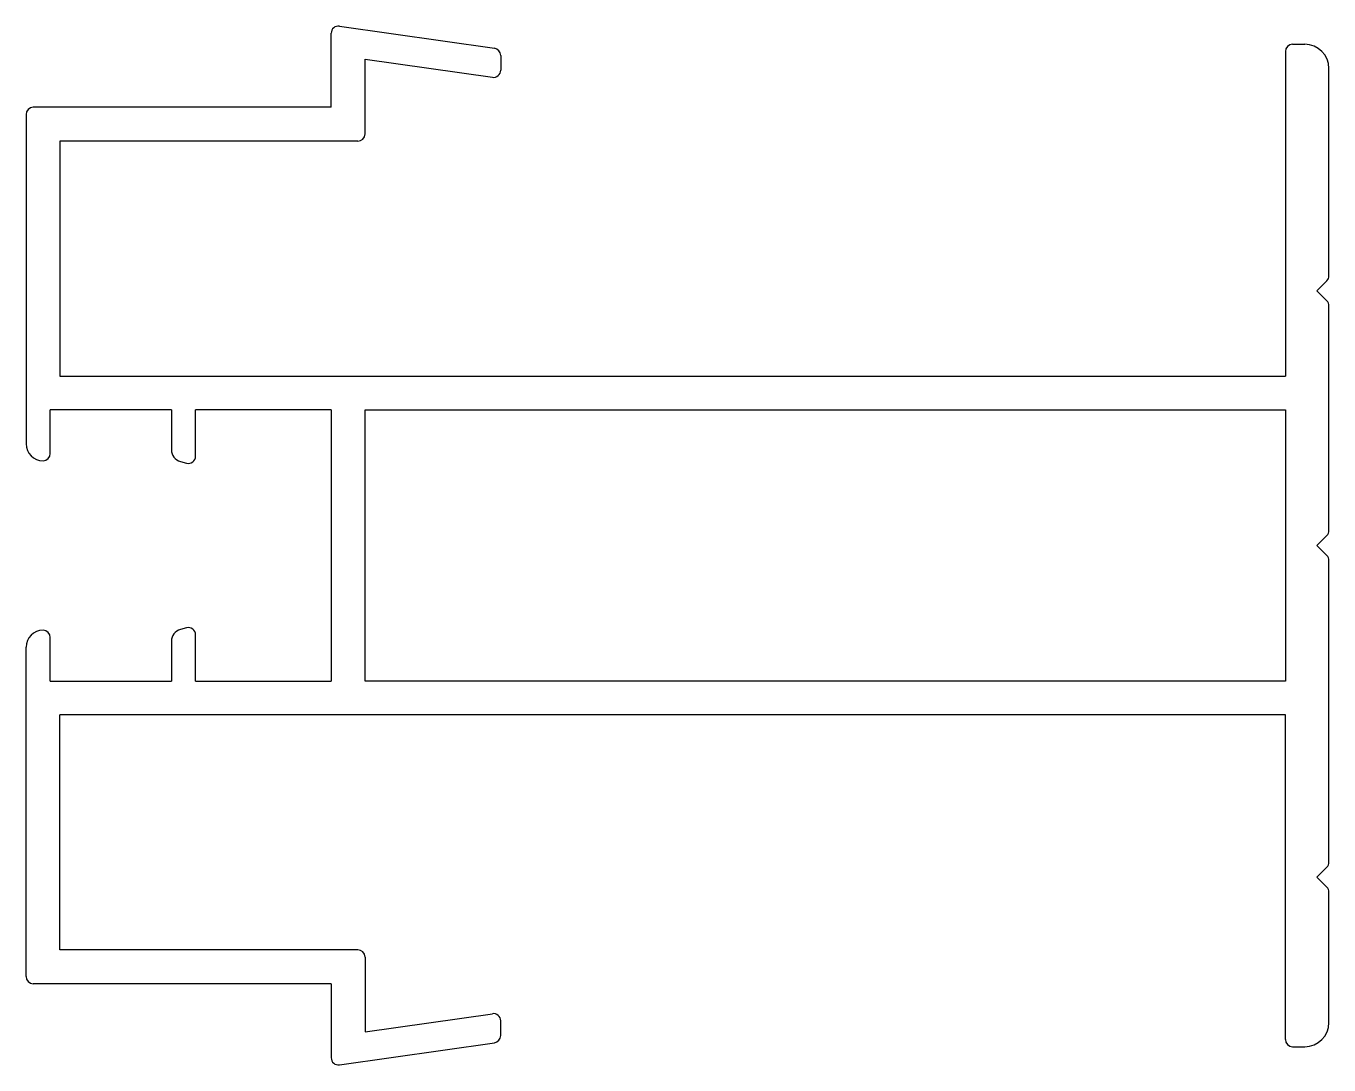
# Model space of a CAD drawing. Extents: x 1157.5 to 1211.3, y 326.7 to 369.7.
import ezdxf

# ---------------------------------------------------------------- set-up
doc = ezdxf.new("R2010")
doc.units = 0
doc.layers.get('0').update_dxf_attribs({"linetype": 'CONTINUOUS'})

msp = doc.modelspace()

# ---------------------------------------------------------------- linework, layer by layer
for p, q in [((1170.462, 369.654), (1176.862, 368.74)), ((1170.12, 366.303), (1170.12, 369.357)), ((1209.52, 368.603), (1209.52, 355.203)), ((1209.82, 368.903), (1210.32, 368.903)), ((1171.52, 365.203), (1171.52, 368.291)), ((1171.52, 368.291), (1176.778, 367.54)), ((1177.12, 368.443), (1177.12, 367.837)), ((1211.32, 359.35), (1211.32, 367.903)), ((1157.52, 366.003), (1157.52, 352.403)), ((1170.12, 366.303), (1157.82, 366.303)), ((1158.92, 364.903), (1158.92, 355.203)), ((1171.22, 364.903), (1158.92, 364.903)), ((1210.82, 358.726), (1211.232, 359.138)), ((1211.232, 358.314), (1210.82, 358.726)), ((1211.32, 348.827), (1211.32, 358.101)), ((1158.92, 355.203), (1209.52, 355.203)), ((1163.52, 353.803), (1158.52, 353.803)), ((1158.52, 352.003), (1158.52, 353.803)), ((1163.52, 353.803), (1163.52, 352.155)), ((1170.12, 353.803), (1164.52, 353.803)), ((1164.52, 351.894), (1164.52, 353.803)), ((1170.12, 353.803), (1170.12, 342.603)), ((1171.52, 342.603), (1171.52, 353.803)), ((1171.52, 353.803), (1209.52, 353.803)), ((1209.52, 353.803), (1209.52, 342.603)), ((1163.891, 351.672), (1164.142, 351.604)), ((1210.82, 348.203), (1211.232, 348.615)), ((1211.232, 347.791), (1210.82, 348.203)), ((1211.32, 335.127), (1211.32, 347.579)), ((1158.52, 342.603), (1158.52, 344.403)), ((1164.142, 344.802), (1163.891, 344.734)), ((1164.52, 342.603), (1164.52, 344.512)), ((1157.52, 330.403), (1157.52, 344.003)), ((1163.52, 344.251), (1163.52, 342.603)), ((1158.52, 342.603), (1163.52, 342.603)), ((1164.52, 342.603), (1170.12, 342.603)), ((1209.52, 342.603), (1171.52, 342.603)), ((1209.52, 341.203), (1158.92, 341.203)), ((1158.92, 331.503), (1158.92, 341.203)), ((1209.52, 327.803), (1209.52, 341.203)), ((1211.232, 334.915), (1210.82, 334.503)), ((1210.82, 334.503), (1211.232, 334.091)), ((1211.32, 328.503), (1211.32, 333.879)), ((1171.22, 331.503), (1158.92, 331.503)), ((1171.52, 331.203), (1171.52, 328.115)), ((1170.12, 330.103), (1157.82, 330.103)), ((1170.12, 330.103), (1170.12, 327.049)), ((1171.52, 328.115), (1176.778, 328.866)), ((1177.12, 327.963), (1177.12, 328.569)), ((1170.462, 326.752), (1176.862, 327.666)), ((1209.82, 327.503), (1210.32, 327.503))]:
    msp.add_line(p, q)
for centre, radius, start, end in [((1170.42, 369.357), 0.3, 81.8699, 180), ((1176.82, 368.443), 0.3, 0, 81.8699), ((1209.82, 368.603), 0.3, 90, 180), ((1210.32, 367.903), 1, 0, 90), ((1176.82, 367.837), 0.3, 261.8699, 360), ((1157.82, 366.003), 0.3, 90, 180), ((1171.22, 365.203), 0.3, 270, 0), ((1211.02, 359.35), 0.3, 315, 0), ((1211.02, 358.101), 0.3, 0, 45), ((1158.22, 352.403), 0.7, 180, 270), ((1158.22, 352.003), 0.3, 270, 0), ((1164.02, 352.155), 0.5, 180, 255), ((1164.22, 351.894), 0.3, 255, 0), ((1211.02, 348.827), 0.3, 315, 0), ((1211.02, 347.579), 0.3, 0, 45), ((1158.22, 344.003), 0.7, 90, 180), ((1158.22, 344.403), 0.3, 360, 90), ((1164.02, 344.251), 0.5, 105, 180), ((1164.22, 344.512), 0.3, 360, 105), ((1211.02, 335.127), 0.3, 315, 0), ((1211.02, 333.879), 0.3, 0, 45), ((1171.22, 331.203), 0.3, 0, 90), ((1157.82, 330.403), 0.3, 180, 270), ((1176.82, 328.569), 0.3, 0, 98.1301), ((1210.32, 328.503), 1, 270, 0), ((1176.82, 327.963), 0.3, 278.1301, 0), ((1209.82, 327.803), 0.3, 180, 270), ((1170.42, 327.049), 0.3, 180, 278.1301)]:
    msp.add_arc(centre, radius, start, end)

doc.saveas('drawing.dxf')
